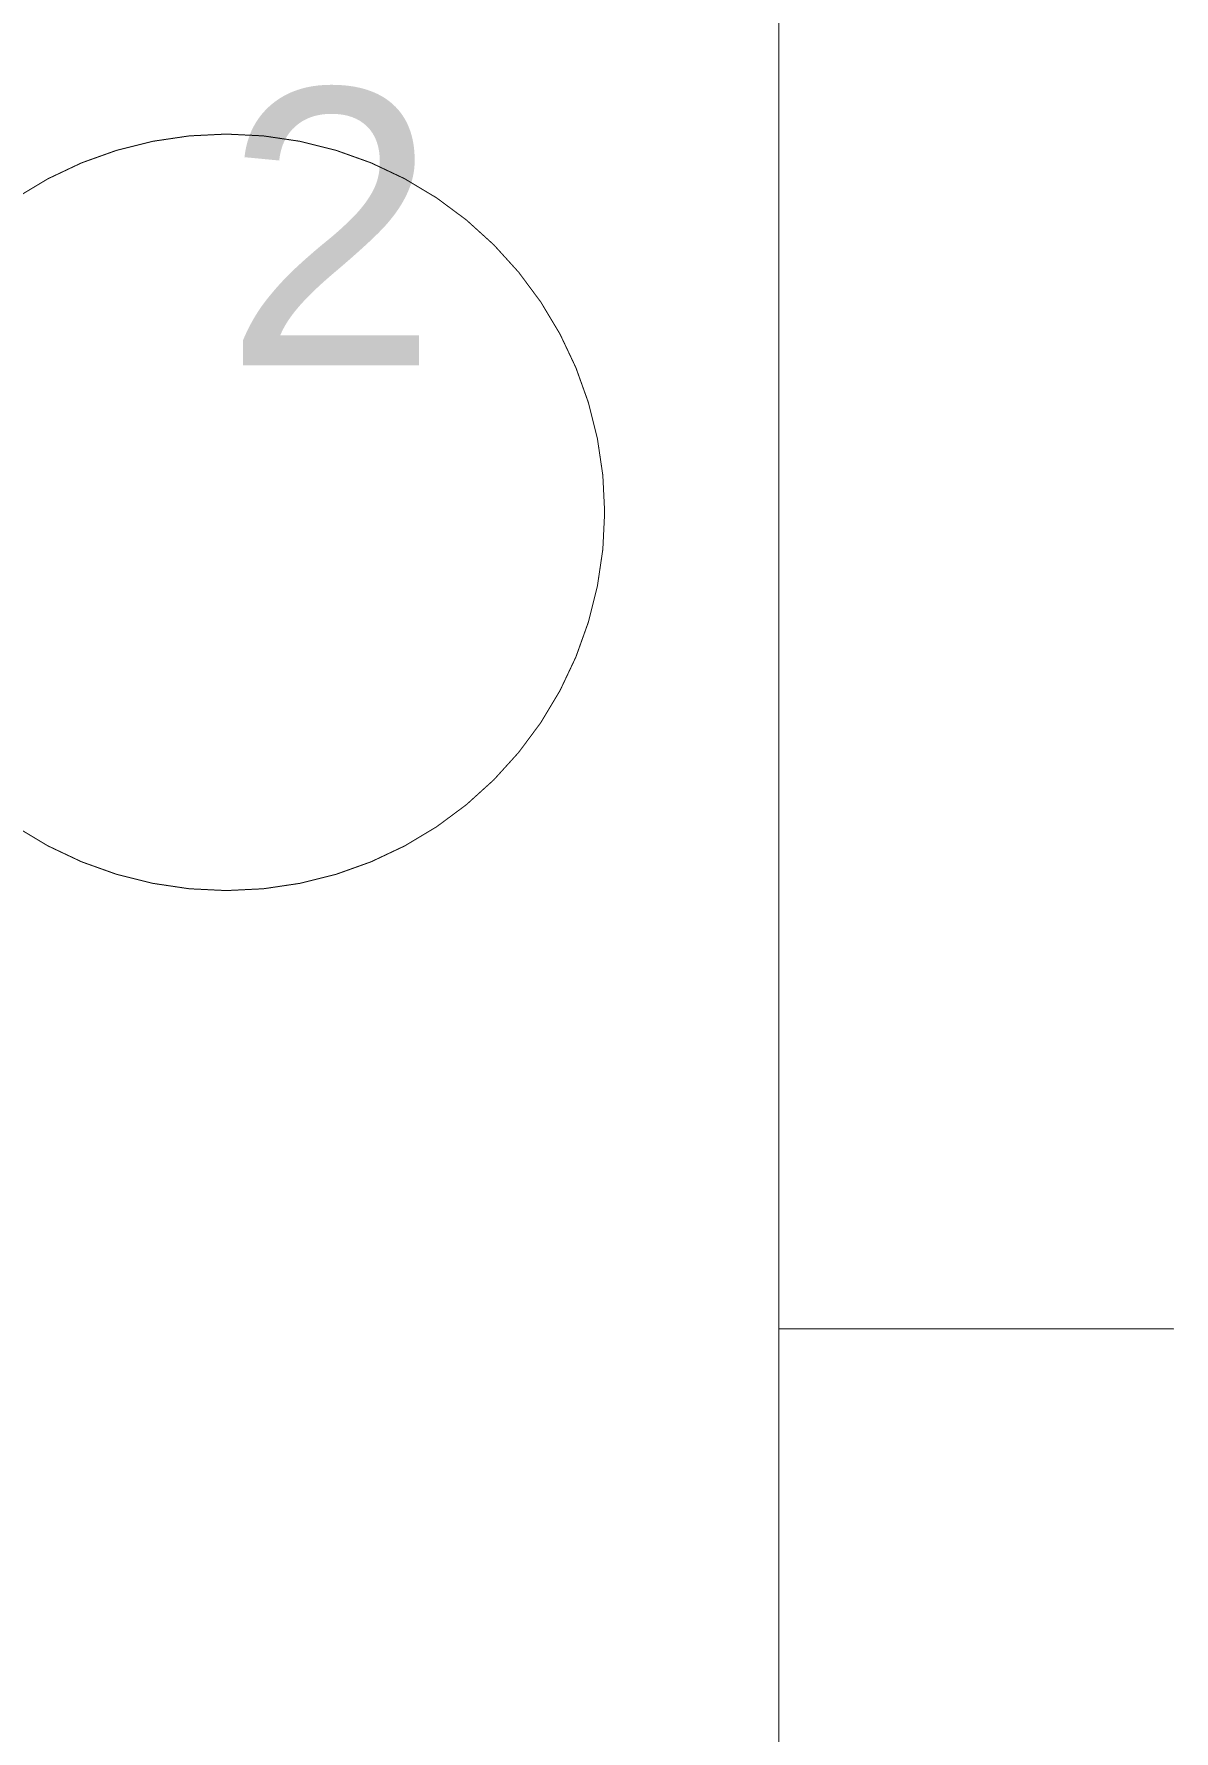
# Model space of a CAD drawing. Header units: inches. Extents: x 0 to 35.2, y -0.7 to 15.9.
# Drawn here: x 34.614 to 35.183, y 9.406 to 10.252 of the extents above; entities that cross this region are included whole.
import ezdxf

# ---------------------------------------------------------------- set-up
doc = ezdxf.new("R2010")
doc.units = ezdxf.units.IN
doc.header["$MEASUREMENT"] = 0
doc.layers.add('Board Outline', color=216, linetype='Continuous')
doc.layers.add('Dimensions', color=6, linetype='Continuous')
doc.styles.add('Arial', font='', dxfattribs={"height": 0.2})
doc.styles.get('Arial').set_extended_font_data('Arial')

msp = doc.modelspace()

# ---------------------------------------------------------------- linework, layer by layer
at = {"layer": 'Board Outline'}
for points in [[(34.89867, 10.01351, 0.0005, 0.0005, 1), (34.52144, 10.01351, 0.0005, 0.0005, 1)], [(34.89854, 10.01351, 0.00025, 0.00025, 1), (34.89879, 10.01351, 0.00025, 0.00025, 1)]]:
    msp.add_lwpolyline(points, format="xyseb", close=True, dxfattribs=at)
at = {"layer": 'Dimensions'}
for points in [[(34.98545, -0.5315, 0.0005, 0.0005, 0), (34.98545, 15.61024, 0.0005, 0.0005, 0)], [(34.98545, 9.6063, 0.0005, 0.0005, 0), (35.1823, 9.6063, 0.0005, 0.0005, 0)]]:
    msp.add_lwpolyline(points, format="xyseb", dxfattribs=at)
for points in [[(34.98532, 9.6063, 0.00025, 0.00025, 1), (34.98557, 9.6063, 0.00025, 0.00025, 1)], [(35.18217, 9.6063, 0.00025, 0.00025, 1), (35.18242, 9.6063, 0.00025, 0.00025, 1)]]:
    msp.add_lwpolyline(points, format="xyseb", close=True, dxfattribs=at)

# ---------------------------------------------------------------- texts
at = {"layer": 'Board Outline', "style": 'Arial'}
msp.add_text('2', height=0.1378, dxfattribs=at).set_placement((34.70867, 10.08684))

doc.saveas('drawing.dxf')
